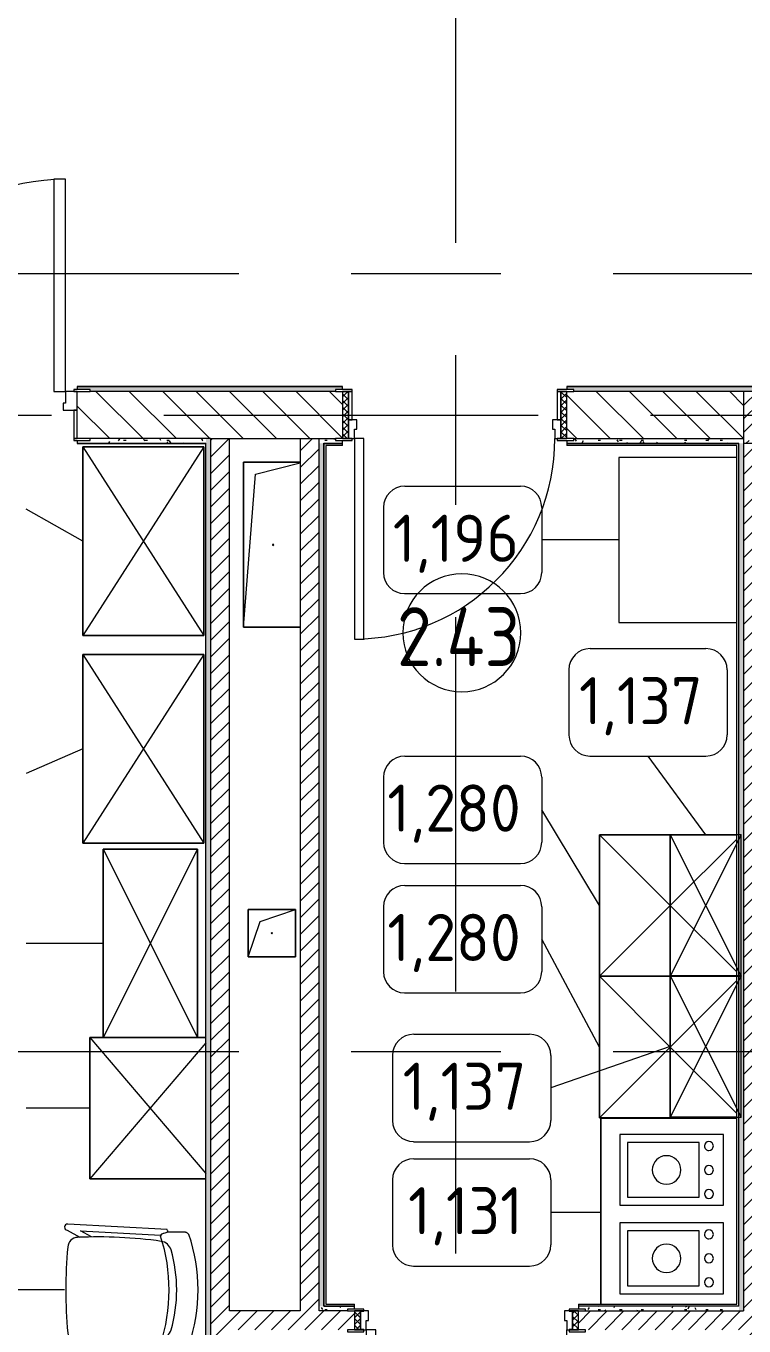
# Model space of a CAD drawing. Header units: millimetres. Extents: x 81566 to 292854, y -8553 to 29000.
# Drawn here: x 108887 to 111932, y 6636 to 12150 of the extents above; entities that cross this region are included whole.
import ezdxf

# ---------------------------------------------------------------- set-up
doc = ezdxf.new("R2010")
doc.units = ezdxf.units.MM
doc.linetypes.add('Осевая', pattern=[3175, 635, -476.25, 1587.5, -476.25])
for name, color, linetype, lineweight in [('A-AREA-IDEN', 7, 'Continuous', 9), ('A-DOOR', 7, 'Continuous', 9), ('A-DOOR-FRAM-2', 7, 'Continuous', 9), ('A-GENM', 7, 'Continuous', 9), ('A-WALL', 7, 'Continuous', 9), ('I-FURN-IDEN', 7, 'Continuous', 9), ('I-WALL', 7, 'Continuous', 9), ('P-SANR-FIXT', 7, 'Continuous', 9), ('P-SANR-FIXT-2', 7, 'Continuous', 13), ('Оси-2', 7, 'Осевая', 9)]:
    doc.layers.add(name, color=color, linetype=linetype, lineweight=lineweight)
for name, color, linetype, lineweight, true_color in [('A-DOOR-1', 7, 'Continuous', 9, 0xc0c0c0), ('A-DOOR-FRAM-1', 7, 'Continuous', 9, 0xc0c0c0), ('A-WALL-1', 9, 'Continuous', 9, 0x808080), ('A-WALL-FNSH-1', 9, 'Continuous', 9, 0x808080), ('I-FURN-1', 9, 'Continuous', 9, 0x808080)]:
    doc.layers.add(name, color=color, linetype=linetype, lineweight=lineweight, true_color=true_color)
doc.styles.add('GOST Common', font='GOST_Common.ttf', dxfattribs={"height": 200})
doc.styles.add('GOST Common_1', font='GOST_Common.ttf', dxfattribs={"width": 0.9, "height": 250})
pattern_1 = [(45, (0, 0), (-35.35534, 35.35534), [])]
pattern_2 = [(0, (0, 0), (121.92, 30.48), [10.058, -81.382, 10.058, -81.382, -487.68]), (0, (0, 0), (121.92, 30.48), [-182.88, 10.058, -172.822, 10.058, -81.382, -213.36]), (0, (0, 0), (121.92, 30.48), [-457.2, 10.058, -50.902, 10.058, -142.342]), (120, (45.72, 15.24), (-87.356454, 90.345817), [10.058, -81.382, 10.058, -81.382, -487.68]), (120, (45.72, 15.24), (-87.356454, 90.345817), [-182.88, 10.058, -172.822, 10.058, -81.382, -213.36]), (120, (45.72, 15.24), (-87.356454, 90.345817), [-457.2, 10.058, -50.902, 10.058, -142.342]), (240, (60.96, 76.2), (-34.563546, -120.825817), [10.058, -81.382, 10.058, -81.382, -487.68]), (240, (60.96, 76.2), (-34.563546, -120.825817), [-182.88, 10.058, -172.822, 10.058, -81.382, -213.36]), (240, (60.96, 76.2), (-34.563546, -120.825817), [-457.2, 10.058, -50.902, 10.058, -142.342])]

# ---------------------------------------------------------------- blocks, each defined once
blk = doc.blocks.new('110_Дверь_СКБ_2Ст - Д-2а_л_ Из коридора на лестницу-32216062-План расстановки мебели и оборудования 2 этажа в осях 23-33')
at = {"layer": 'A-DOOR-1'}
for p, q in [((662.5, 1000), (612.5, 1000)), ((612.5, 1000), (612.5, 100)), ((662.5, 100), (662.5, 1000)), ((-637.5, 500), (-637.5, 100)), ((-587.5, 500), (-637.5, 500)), ((-587.5, 100), (-587.5, 500)), ((-637.5, 100), (-587.5, 100)), ((612.5, 100), (662.5, 100))]:
    blk.add_line(p, q, dxfattribs=at)
for centre, radius, start, end in [((662.5, 100), 900, 90, 180), ((-637.5, 100), 400, 360, 90)]:
    blk.add_arc(centre, radius, start, end, dxfattribs=at)
at = {"layer": 'A-DOOR-FRAM-1'}
for p, q in [((-672.5, 108), (-742.5, 108)), ((-742.5, 108), (-742.5, 100)), ((-742.5, 100), (-672.5, 100)), ((-637.5, 100), (-687.5, 100)), ((-687.5, 100), (-687.5, 20)), ((-672.5, 100), (-672.5, 108)), ((-637.5, 50), (-637.5, 100)), ((662.5, 100), (662.5, 50)), ((712.5, 100), (662.5, 100)), ((767.5, 108), (697.5, 108)), ((697.5, 108), (697.5, 100)), ((697.5, 100), (767.5, 100)), ((712.5, 20), (712.5, 100)), ((767.5, 100), (767.5, 108)), ((-687.5, 20), (-627.5, 20)), ((-672.5, 20), (-687.5, 20)), ((-687.5, 20), (-687.5, -100)), ((-672.5, -100), (-672.5, 20)), ((-627.5, 50), (-637.5, 50)), ((-627.5, 20), (-627.5, 50)), ((662.5, 50), (652.5, 50)), ((652.5, 50), (652.5, 20)), ((652.5, 20), (712.5, 20)), ((712.5, 20), (697.5, 20)), ((697.5, 20), (697.5, -100)), ((712.5, -100), (712.5, 20)), ((-672.5, -100), (-742.5, -100)), ((-742.5, -100), (-742.5, -108)), ((-742.5, -108), (-672.5, -108)), ((-687.5, -100), (-672.5, -100)), ((-672.5, -108), (-672.5, -100)), ((697.5, -100), (712.5, -100)), ((767.5, -100), (697.5, -100)), ((697.5, -100), (697.5, -108)), ((697.5, -108), (767.5, -108)), ((767.5, -108), (767.5, -100))]:
    blk.add_line(p, q, dxfattribs=at)
blk = doc.blocks.new('110_Дверь_СКБ_1Ст_Внутренняя1 - Д-8 950x2100h_охрана-31784688-План расстановки мебели и оборудования 2 этажа в осях 23-33')
at = {"layer": 'A-DOOR'}
h = blk.add_hatch(dxfattribs=at)
h.set_pattern_fill('FP_6', color=256, style=0, pattern_type=2)
h.set_pattern_definition([(135, (1826.41, 164.685), (-14.14214, -14.14214), []), (225, (1826.41, 164.685), (14.14214, -14.14214), [])])
h.paths.add_polyline_path([(487.5, 100), (462.5, 100), (462.5, -100), (487.5, -100)])
at = {"layer": 'A-DOOR-FRAM-2'}
h = blk.add_hatch(dxfattribs=at)
h.set_pattern_fill('FP_7', color=256, style=0, pattern_type=2)
h.set_pattern_definition([(45, (-296.384, 164.685), (-14.1421, 14.1421), []), (135, (-296.384, 164.685), (-14.1421, -14.1421), [])])
h.paths.add_polyline_path([(-437.5, 100), (-462.5, 100), (-462.5, -100), (-437.5, -100)])
at = {"layer": 'A-DOOR-1'}
for p, q in [((437.5, 950), (397.5, 950)), ((397.5, 950), (397.5, 100)), ((437.5, 100), (437.5, 950)), ((397.5, 100), (437.5, 100))]:
    blk.add_line(p, q, dxfattribs=at)
blk.add_arc((437.5, 100), 850, 90, 180, dxfattribs=at)
at = {"layer": 'A-DOOR-FRAM-1'}
for p, q in [((-422.5, 108), (-492.5, 108)), ((-492.5, 108), (-492.5, 100)), ((-492.5, 100), (-422.5, 100)), ((-437.5, 100), (-462.5, 100)), ((-462.5, 100), (-462.5, -100)), ((-412.5, 100), (-437.5, 100)), ((-437.5, 100), (-437.5, 20)), ((-437.5, -100), (-437.5, 100)), ((-422.5, 100), (-437.5, 100)), ((-437.5, 100), (-437.5, 99)), ((-437.5, 99), (-422.5, 99)), ((-422.5, 100), (-422.5, 108)), ((-422.5, 99), (-422.5, 100)), ((-412.5, 60), (-412.5, 100)), ((-402.5, 60), (-412.5, 60)), ((-402.5, 20), (-402.5, 60)), ((437.5, 60), (427.5, 60)), ((427.5, 60), (427.5, 20)), ((437.5, 100), (437.5, 60)), ((462.5, 100), (437.5, 100)), ((517.5, 108), (447.5, 108)), ((447.5, 108), (447.5, 100)), ((462.5, 100), (447.5, 100)), ((447.5, 100), (447.5, 99)), ((447.5, 100), (517.5, 100)), ((447.5, 99), (462.5, 99)), ((462.5, 20), (462.5, 100)), ((487.5, 100), (462.5, 100)), ((462.5, 100), (462.5, -100)), ((462.5, 99), (462.5, 100)), ((487.5, -100), (487.5, 100)), ((517.5, 100), (517.5, 108)), ((-437.5, 20), (-402.5, 20)), ((-422.5, 20), (-437.5, 20)), ((-437.5, 20), (-437.5, -100)), ((-422.5, -100), (-422.5, 20)), ((427.5, 20), (462.5, 20)), ((462.5, 20), (447.5, 20)), ((447.5, 20), (447.5, -100)), ((462.5, -100), (462.5, 20)), ((-422.5, -100), (-492.5, -100)), ((-492.5, -100), (-492.5, -108)), ((-492.5, -108), (-422.5, -108)), ((-462.5, -100), (-437.5, -100)), ((-437.5, -100), (-422.5, -100)), ((-422.5, -108), (-422.5, -100)), ((447.5, -100), (462.5, -100)), ((517.5, -100), (447.5, -100)), ((447.5, -100), (447.5, -108)), ((447.5, -108), (517.5, -108)), ((462.5, -100), (487.5, -100)), ((517.5, -108), (517.5, -100))]:
    blk.add_line(p, q, dxfattribs=at)
blk = doc.blocks.new('110_Дверь_СКБ_1Ст_Внутренняя1 - Д-8 950x2100h_охрана-32224770-План расстановки мебели и оборудования 2 этажа в осях 23-33')
at = {"layer": 'A-DOOR'}
h = blk.add_hatch(dxfattribs=at)
h.set_pattern_fill('FP_15', color=256, style=0, pattern_type=2)
h.set_pattern_definition([(135, (1826.41, 104.685), (-14.14214, -14.14214), []), (225, (1826.41, 104.685), (14.14214, -14.14214), [])])
h.paths.add_polyline_path([(487.5, 40), (462.5, 40), (462.5, -40), (487.5, -40)])
at = {"layer": 'A-DOOR-FRAM-2'}
h = blk.add_hatch(dxfattribs=at)
h.set_pattern_fill('FP_16', color=256, style=0, pattern_type=2)
h.set_pattern_definition([(45, (-296.384, 104.685), (-14.1421, 14.1421), []), (135, (-296.384, 104.685), (-14.1421, -14.1421), [])])
h.paths.add_polyline_path([(-437.5, 40), (-462.5, 40), (-462.5, -40), (-437.5, -40)])
at = {"layer": 'A-DOOR-1'}
for p, q in [((437.5, 890), (397.5, 890)), ((397.5, 890), (397.5, 40)), ((437.5, 40), (437.5, 890)), ((397.5, 40), (437.5, 40))]:
    blk.add_line(p, q, dxfattribs=at)
blk.add_arc((437.5, 40), 850, 90, 180, dxfattribs=at)
at = {"layer": 'A-DOOR-FRAM-1'}
for p, q in [((-422.5, 48), (-492.5, 48)), ((-492.5, 48), (-492.5, 40)), ((-492.5, 40), (-422.5, 40)), ((-437.5, 40), (-462.5, 40)), ((-462.5, 40), (-462.5, -40)), ((-412.5, 40), (-437.5, 40)), ((-437.5, 40), (-437.5, -40)), ((-437.5, -40), (-437.5, 40)), ((-422.5, 40), (-437.5, 40)), ((-437.5, 40), (-437.5, 39)), ((-437.5, 39), (-422.5, 39)), ((-422.5, 40), (-422.5, 48)), ((-422.5, 39), (-422.5, 40)), ((-412.5, 0), (-412.5, 40)), ((-402.5, 0), (-412.5, 0)), ((-402.5, -40), (-402.5, 0)), ((437.5, 0), (427.5, 0)), ((427.5, 0), (427.5, -40)), ((437.5, 40), (437.5, 0)), ((462.5, 40), (437.5, 40)), ((517.5, 48), (447.5, 48)), ((447.5, 48), (447.5, 40)), ((462.5, 40), (447.5, 40)), ((447.5, 40), (447.5, 39)), ((447.5, 40), (517.5, 40)), ((447.5, 39), (462.5, 39)), ((462.5, -40), (462.5, 40)), ((487.5, 40), (462.5, 40)), ((462.5, 40), (462.5, -40)), ((462.5, 39), (462.5, 40)), ((487.5, -40), (487.5, 40)), ((517.5, 40), (517.5, 48)), ((-422.5, -40), (-492.5, -40)), ((-492.5, -40), (-492.5, -48)), ((-492.5, -48), (-422.5, -48)), ((-462.5, -40), (-437.5, -40)), ((-422.5, -39), (-437.5, -39)), ((-437.5, -39), (-437.5, -40)), ((-437.5, -40), (-402.5, -40)), ((-437.5, -40), (-422.5, -40)), ((-422.5, -40), (-422.5, -39)), ((-422.5, -48), (-422.5, -40)), ((427.5, -40), (462.5, -40)), ((462.5, -39), (447.5, -39)), ((447.5, -39), (447.5, -40)), ((447.5, -40), (462.5, -40)), ((517.5, -40), (447.5, -40)), ((447.5, -40), (447.5, -48)), ((447.5, -48), (517.5, -48)), ((462.5, -40), (462.5, -39)), ((462.5, -40), (487.5, -40)), ((517.5, -48), (517.5, -40))]:
    blk.add_line(p, q, dxfattribs=at)
blk = doc.blocks.new('GM_Отверстие прямоугольное _в плите_ - Отверстие-21985682-План расстановки мебели и оборудования 2 этажа в осях 23-33')
at = {"layer": 'A-GENM'}
for p, q in [((-125, -350), (-125, 350)), ((-125, 350), (115, 350)), ((115, 350), (-125, 350)), ((-125, 350), (-125, -350)), ((-75, 300), (115, 347.5)), ((-125, -350), (-75, 300)), ((115, -350), (-125, -350)), ((-125, -350), (115, -350))]:
    blk.add_line(p, q, dxfattribs=at)
for start, end in [(360, 180), (180, 360)]:
    blk.add_arc((0, 0), 2.5, start, end, dxfattribs=at)
blk = doc.blocks.new('GM_Отверстие прямоугольное _в плите_ - Отверстие-21604341-План расстановки мебели и оборудования 2 этажа в осях 23-33')
at = {"layer": 'A-GENM'}
for p, q in [((-100, -100), (-100, 100)), ((-100, 100), (100, 100)), ((100, 100), (-100, 100)), ((-100, 100), (-100, -100)), ((-50, 50), (100, 100)), ((100, 100), (100, -100)), ((100, -100), (100, 100)), ((-100, -100), (-50, 50)), ((100, -100), (-100, -100)), ((-100, -100), (100, -100))]:
    blk.add_line(p, q, dxfattribs=at)
for start, end in [(360, 180), (180, 360)]:
    blk.add_arc((0, 0), 2.5, start, end, dxfattribs=at)
blk = doc.blocks.new('Шкаф параметрический - 1_162-25590071-План расстановки мебели и оборудования 2 этажа в осях 23-33')
at = {"layer": 'I-FURN-1'}
for p, q in [((0, 0), (800, -512)), ((0, -512), (800, 0)), ((800, 0), (0, 0)), ((0, 0), (0, -512)), ((0, -512), (0, 0)), ((0, 0), (800, 0)), ((800, -512), (800, 0)), ((800, 0), (800, -512)), ((0, -512), (800, -512)), ((800, -512), (0, -512))]:
    blk.add_line(p, q, dxfattribs=at)
blk = doc.blocks.new('Шкаф параметрический - 1_158А-25590435-План расстановки мебели и оборудования 2 этажа в осях 23-33')
at = {"layer": 'I-FURN-1'}
for p, q in [((0, 0), (800, -400)), ((0, -400), (800, 0)), ((800, 0), (0, 0)), ((0, 0), (0, -400)), ((0, -400), (0, 0)), ((0, 0), (799.3, 0)), ((800, -400), (800, 0)), ((800, 0), (800, -400)), ((0, -400), (800, -400)), ((799.3, -400), (0, -400))]:
    blk.add_line(p, q, dxfattribs=at)
blk = doc.blocks.new('Шкаф параметрический - 1_275-25590729-План расстановки мебели и оборудования 2 этажа в осях 23-33')
at = {"layer": 'I-FURN-1'}
for p, q in [((0, -512), (576.6, -20)), ((0, -20), (0, -55.3)), ((0, -55.3), (0, -20)), ((23.4, -20), (600, -512)), ((600, -512), (600, -20)), ((600, -20), (600, -512)), ((0, -55.3), (0, -455.3)), ((0, -455.3), (0, -55.3)), ((0, -455.3), (0, -512)), ((0, -512), (0, -455.3)), ((0, -512), (600, -512)), ((600, -512), (0, -512))]:
    blk.add_line(p, q, dxfattribs=at)
blk = doc.blocks.new('Chair_1 noor 78578 - 1_1-25531733-План расстановки мебели и оборудования 2 этажа в осях 23-33')
at = {"layer": 'I-FURN-1'}
for p, q in [((-130.5, 405.7), (-130.5, 344.8)), ((359.1, 344.8), (359.1, 405.7)), ((-141.2, 329.7), (-165.1, -92)), ((-136.5, -37.1), (-117.3, 302)), ((345.9, 302), (365.1, -37.1)), ((393.7, -92), (369.8, 329.7)), ((-110.2, 8.6), (-136.5, -37.1)), ((365.1, -37.1), (338.8, 8.6)), ((-139.7, -93.5), (-108.8, -39.9)), ((337.4, -39.9), (368.3, -93.5))]:
    blk.add_line(p, q, dxfattribs=at)
for centre, radius, start, end in [((114.3, -271.9), 732.8, 71.3174, 108.6833), ((114.3, -279.3), 660.4, 111.7, 112.7563), ((-37.4, 344.8), 93.1, 180, 204.9864), ((-37.4, 344.8), 93.1, 186.4785, 204.9864), ((114.3, -408), 746, 71.9445, 107.8276), ((-41.4, 297.5), 50.8, 106.1735, 171.9659), ((114.3, -239.2), 609.6, 73.8265, 106.1735), ((270, 297.5), 50.8, 8.0341, 73.8265), ((266, 344.8), 93.1, 334.477, 360), ((266, 344.8), 93.1, 335.0136, 353.5215), ((114.3, -279.3), 660.4, 67.2437, 68.3), ((-116, 308.2), 6.35, 204.9864, 258.4091), ((-116, 308.2), 6.35, 204.9864, 287.8276), ((1798.9, 37.7), 1909.3, 171.9659, 182.6261), ((-1570.3, 37.7), 1909.3, 357.3739, 8.0341), ((344.3, 307.4), 6.35, 281.4186, 334.477), ((344.6, 308.2), 6.35, 281.5909, 335.0136), ((1798.9, 37.7), 1909.3, 180.8761, 182.3307), ((-1570.3, 37.7), 1909.3, 357.6693, 359.1239), ((-64, -47.7), 44.5, 182.6261, 265.0912), ((292.6, -47.7), 44.4, 275.9396, 357.3739), ((-152.4, -92.7), 12.7, 176.75, 356.75), ((114.8, 2033.8), 2133.6, 265.0912, 274.9044), ((381, -92.7), 12.7, 183.25, 3.25)]:
    blk.add_arc(centre, radius, start, end, dxfattribs=at)
for points in [[(-120.4, 422.3), (-122, 420.8), (-124.7, 417.8), (-127.8, 413.5), (-129.8, 409.4), (-130.4, 406.9), (-130.5, 405.7)], [(359.1, 405.7), (359, 406.9), (358.4, 409.4), (356.4, 413.5), (353.3, 417.8), (350.6, 420.8), (349, 422.3)]]:
    blk.add_open_spline(points, degree=3, dxfattribs=at)
blk = doc.blocks.new('Стол базовый прямоугольный - 1_196-V91-План расстановки мебели и оборудования 2 этажа в осях 23-33')
at = {"layer": 'I-FURN-1'}
for p, q in [((350, 250), (-350, 250)), ((-350, 250), (-350, -249.9)), ((350, -249.9), (350, 250))]:
    blk.add_line(p, q, dxfattribs=at)
blk = doc.blocks.new('Шкаф параметрический - 1_280-V97-План расстановки мебели и оборудования 2 этажа в осях 23-33')
at = {"layer": 'I-FURN-1'}
for p, q in [((0, 581.7), (0, 300)), ((0, 300), (0, 581.7)), ((18.3, 581.7), (300, 300)), ((300, 300), (581.7, 581.7)), ((600, 300), (600, 581.7)), ((600, 581.7), (600, 300)), ((0, 0), (300, 300)), ((0, 300), (0, 0)), ((0, 0), (0, 300)), ((300, 300), (600, 0)), ((600, 0), (600, 300)), ((600, 300), (600, 0)), ((0, 0), (600, 0)), ((600, 0), (0, 0))]:
    blk.add_line(p, q, dxfattribs=at)
blk = doc.blocks.new('Шкаф параметрический - 1_137-V98-План расстановки мебели и оборудования 2 этажа в осях 23-33')
at = {"layer": 'I-FURN-1'}
for p, q in [((0, 0), (600, 300)), ((0, 300), (600, 0)), ((600, 300), (0, 300)), ((0, 300), (0, 0)), ((0, 0), (0, 281.7)), ((600, 0), (600, 300)), ((600, 281.7), (600, 0)), ((0, 0), (600, 0)), ((598.1, 0), (0, 0)), ((600, 0), (598.1, 0))]:
    blk.add_line(p, q, dxfattribs=at)
blk = doc.blocks.new('Шкаф параметрический - 1_137-V99-План расстановки мебели и оборудования 2 этажа в осях 23-33')
at = {"layer": 'I-FURN-1'}
for p, q in [((0, 0), (600, 300)), ((0, 300), (600, 0)), ((600, 300), (0, 300)), ((0, 300), (0, 0)), ((0, 0), (0, 281.7)), ((600, 0), (600, 300)), ((600, 281.7), (600, 0)), ((0, 0), (600, 0)), ((1.9, 0), (0, 0)), ((600, 0), (1.9, 0))]:
    blk.add_line(p, q, dxfattribs=at)
blk = doc.blocks.new('Шкаф параметрический - 1_280-V100-План расстановки мебели и оборудования 2 этажа в осях 23-33')
at = {"layer": 'I-FURN-1'}
for p, q in [((0, 581.7), (0, 300)), ((0, 300), (0, 581.7)), ((18.3, 581.7), (300, 300)), ((300, 300), (581.7, 581.7)), ((600, 0), (600, 581.7)), ((600, 581.7), (600, 0)), ((0, 0), (300, 300)), ((0, 300), (0, 0)), ((0, 0), (0, 300)), ((300, 300), (600, 0)), ((0, 0), (600, 0)), ((600, 0), (0, 0))]:
    blk.add_line(p, q, dxfattribs=at)
blk = doc.blocks.new('Мойка кухонная - Мойка Steel Hammer SH R 5151 GLOWE-25557159-План расстановки мебели и оборудования 2 этажа в осях 23-33')
at = {"layer": 'P-SANR-FIXT'}
for p, q in [((150, 0), (-150, 0)), ((-150, 0), (-150, -440)), ((150, -440), (150, 0)), ((116.1, -102.3), (-116.6, -102.3)), ((-116.6, -102.3), (-116.6, -406.4)), ((116.1, -406.4), (116.1, -102.3)), ((-150, -440), (150, -440)), ((-116.6, -406.4), (116.1, -406.4))]:
    blk.add_line(p, q, dxfattribs=at)
for centre, radius, start, end in [((-101.6, -61.9), 19, 90, 180), ((-101.6, -61.9), 19, 360, 90), ((0, -61.9), 19, 360, 180), ((101.6, -61.9), 19.1, 360, 180), ((-101.6, -61.9), 19, 180, 270), ((-101.6, -61.9), 19.1, 270, 360), ((0, -61.9), 19, 180, 360), ((101.6, -61.9), 19.1, 180, 360), ((0, -241.3), 60.5, 360, 180), ((0, -241.3), 60.5, 180, 360)]:
    blk.add_arc(centre, radius, start, end, dxfattribs=at)
blk = doc.blocks.new('Марка_Мебель - В прямоуг_Balcon_Марка-25523697-План расстановки мебели и оборудования 2 этажа в осях 23-33')
at = {"layer": 'I-FURN-IDEN'}
for p, q in [((-2.455, 2.278), (2.455, 2.278)), ((-3.355, 1.378), (-3.355, -1.384)), ((3.355, 1.378), (3.355, -1.378)), ((-2.461, -2.278), (2.455, -2.278))]:
    blk.add_line(p, q, dxfattribs=at)
for centre, radius, start, end in [((-2.455, 1.378), 0.9, 90, 180), ((2.455, 1.378), 0.9, 0, 90), ((-2.461, -1.384), 0.893, 180, 270), ((2.455, -1.378), 0.9, 270, 0)]:
    blk.add_arc(centre, radius, start, end, dxfattribs=at)
blk = doc.blocks.new('Марка_Помещения - Номер-25198446-План расстановки мебели и оборудования 2 этажа в осях 23-33')
at = {"layer": 'A-AREA-IDEN'}
for start, end in [(360, 180), (180, 360)]:
    blk.add_arc((0, 0), 2.5, start, end, dxfattribs=at)

msp = doc.modelspace()

# ---------------------------------------------------------------- hatches: boundary and pattern name
at = {"layer": 'I-WALL'}
h = msp.add_hatch(dxfattribs=at)
h.set_pattern_fill('FP_41', color=256, style=0, pattern_type=2)
h.set_pattern_definition(pattern_2)
h.paths.add_polyline_path([(120778, 10600), (121190, 10600), (121189, 10620), (111180, 10620), (111180, 10608), (111210, 10608), (111210, 10600), (119330, 10600)])
h.paths.add_polyline_path([(110200, 10600), (110200, 10608), (110230, 10608), (110230, 10620), (109105, 10620), (109105, 10608), (109160, 10608), (109160, 10600)])
h.paths.add_polyline_path([(107650, 10600), (107650, 10608), (107705, 10608), (107705, 10620), (105095, 10620), (105095, 10608), (105125, 10608), (105125, 10600), (107130, 10600)])
h.paths.add_polyline_path([(102672.5, 10600), (103615, 10600), (103615, 10608), (103645, 10608), (103645, 10620), (100809, 10620), (100809, 10600), (102025.8, 10600)])
h = msp.add_hatch(dxfattribs=at)
h.set_pattern_fill('FP_4', color=256, style=0, pattern_type=2)
h.set_pattern_definition([(135, (0, 0), (-70.71068, -70.71068), [])])
h.paths.add_polyline_path([(120778, 10400), (121210, 10400), (121210, 10600), (119330, 10600), (119330, 10400)])
h.paths.add_polyline_path([(111930, 10400), (111930, 10600), (111180, 10600), (111180, 10400), (111210, 10400)])
h.paths.add_polyline_path([(109105, 10400), (110230, 10400), (110230, 10600), (109105, 10600), (109105, 10520)])
h.paths.add_polyline_path([(107650, 10400), (107705, 10400), (107705, 10600), (107350, 10600), (107350, 10400)])
h = msp.add_hatch(dxfattribs=at)
h.set_pattern_fill('FP_2', color=256, style=0, pattern_type=2)
h.set_pattern_definition([(45, (0, 0), (-57.024626, 57.024626), []), (45, (57.025, 0), (-57.024626, 57.024626), [100.806, -20.161, 3.353, -16.808])])
h.paths.add_polyline_path([(119250, 10380), (119330, 10380), (119330, 10600), (111930, 10600), (111930, 10380), (118191.5, 10380)])
h = msp.add_hatch(dxfattribs=at)
h.set_pattern_fill('FP_41', color=256, style=0, pattern_type=2)
h.set_pattern_definition(pattern_2)
h.paths.add_polyline_path([(109650, 10380), (109650, 10400), (109160, 10400), (109160, 10392), (109105, 10392), (109105, 10380), (109160, 10380)])
h.paths.add_polyline_path([(107650, 10380), (107705, 10380), (107705, 10392), (107650, 10392), (107650, 10400), (107350, 10400), (107350, 10380), (107370, 10380)])
h = msp.add_hatch(dxfattribs=at)
h.set_pattern_fill('FP_41', color=256, style=0, pattern_type=2)
h.set_pattern_definition(pattern_2)
h.paths.add_polyline_path([(109650, 150), (109670, 150), (109669.7, 3700), (109662, 3700), (109662, 3755), (109650, 3755), (109650, 170)])
h.paths.add_polyline_path([(109650, 5155), (109662, 5155), (109662, 5210), (109670, 5210), (109670, 10400), (109650, 10400), (109650, 5175)])
h = msp.add_hatch(dxfattribs=at)
h.set_pattern_fill('FP_5', color=256, style=0, pattern_type=2)
h.set_pattern_definition(pattern_1)
h.paths.add_polyline_path([(109750, 100), (109749, 3755), (109670, 3755), (109670, 100)])
h.paths.add_polyline_path([(109749, 5155), (109750, 5155), (109750, 10400), (109670, 10400), (109670, 5155), (109720, 5155)])
h = msp.add_hatch(dxfattribs=at)
h.set_pattern_fill('FP_5', color=256, style=0, pattern_type=2)
h.set_pattern_definition(pattern_1)
h.paths.add_polyline_path([(110050, 6700), (110130, 6700), (110130, 10400), (110050, 10400), (110050, 7177.1)])
h = msp.add_hatch(dxfattribs=at)
h.set_pattern_fill('FP_41', color=256, style=0, pattern_type=2)
h.set_pattern_definition(pattern_2)
h.paths.add_polyline_path([(111910, 10380), (111930, 10380), (111930, 10400), (111210, 10399.2), (111210, 10392), (111180, 10392), (111180, 10380), (111210, 10380)])
h.paths.add_polyline_path([(110230, 10380), (110230, 10392), (110200, 10392.5), (110200, 10400), (110130, 10400), (110130, 10380), (110200, 10380)])
h = msp.add_hatch(dxfattribs=at)
h.set_pattern_fill('FP_41', color=256, style=0, pattern_type=2)
h.set_pattern_definition(pattern_2)
h.paths.add_polyline_path([(110130, 6720), (110150, 6720), (110150, 10380), (110130, 10380), (110130, 7177.1)])
h = msp.add_hatch(dxfattribs=at)
h.set_pattern_fill('FP_41', color=256, style=0, pattern_type=2)
h.set_pattern_definition(pattern_2)
h.paths.add_polyline_path([(111910, 6700), (111930, 6700), (111930, 10380), (111910, 10379), (111910, 6720)])
h = msp.add_hatch(dxfattribs=at)
h.set_pattern_fill('FP_5', color=256, style=0, pattern_type=2)
h.set_pattern_definition(pattern_1)
h.paths.add_polyline_path([(112010, 5400), (112010, 10380), (111930, 10380), (111930, 5400)])
h = msp.add_hatch(dxfattribs=at)
h.set_pattern_fill('FP_5', color=256, style=0, pattern_type=2)
h.set_pattern_definition(pattern_1)
h.paths.add_polyline_path([(111725.2, 6620), (111930, 6620), (111930, 6700), (111230, 6700), (111230, 6620), (111260, 6620)])
h.paths.add_polyline_path([(110250, 6620), (110280, 6620), (110280, 6700), (109750, 6700), (109750, 6620), (109785.4, 6620)])
h = msp.add_hatch(dxfattribs=at)
h.set_pattern_fill('FP_41', color=256, style=0, pattern_type=2)
h.set_pattern_definition(pattern_2)
h.paths.add_polyline_path([(111910, 6700), (111910, 6720), (111230, 6720), (111230, 6708), (111260, 6708), (111260, 6700), (111886.9, 6700)])
h.paths.add_polyline_path([(110130, 6700), (110250, 6700), (110250, 6708), (110280, 6708), (110280, 6720), (110130, 6720)])

# ---------------------------------------------------------------- linework, layer by layer
at = {"layer": 'A-WALL'}
for p, q in [((121190, 10620), (111180, 10620)), ((111930, 10600), (111930, 6700)), ((109670, 10400), (109160, 10400)), ((109650, 5155), (109650, 10380)), ((109670, 10400), (109670, 5210)), ((110130, 10400), (110200, 10400)), ((110130, 6700), (110130, 10400)), ((111210, 10400), (111930, 10400)), ((111910, 6720), (111910, 10380)), ((110250, 6700), (110130, 6700)), ((110150, 6720), (110280, 6720)), ((111260, 6700), (111930, 6700))]:
    msp.add_line(p, q, dxfattribs=at)
at = {"layer": 'A-WALL-1'}
for p, q in [((110230, 10620), (109105, 10620)), ((109105, 10620), (109105, 10608)), ((110200, 10600), (109160, 10600)), ((110230, 10608), (110230, 10620)), ((111180, 10620), (111180, 10608)), ((121210, 10600), (111210, 10600)), ((109105, 10392), (109105, 10380)), ((109105, 10380), (109650, 10380)), ((109670, 10400), (110130, 10400)), ((109750, 6700), (109750, 10400)), ((110050, 10400), (110050, 6700)), ((110150, 10380), (110230, 10380)), ((110150, 6720), (110150, 10380)), ((110230, 10380), (110230, 10392)), ((111180, 10392), (111180, 10380)), ((111180, 10380), (111910, 10380)), ((111930, 10380), (119250, 10380)), ((110050, 6700), (109750, 6700)), ((110280, 6708), (110280, 6720)), ((111910, 6720), (111230, 6720)), ((111230, 6720), (111230, 6708))]:
    msp.add_line(p, q, dxfattribs=at)
at = {"layer": 'A-WALL-FNSH-1'}
for p, q in [((110230, 10621), (109105, 10621)), ((109105, 10621), (109105, 10620)), ((110230, 10620), (110230, 10621)), ((121189, 10621), (111180, 10621)), ((111180, 10621), (111180, 10620)), ((109105, 10380), (109105, 10379)), ((109105, 10379), (109649, 10379)), ((109649, 10379), (109649, 5155)), ((110151, 10379), (110230, 10379)), ((110151, 6721), (110151, 10379)), ((111180, 10379), (111909, 10379)), ((111909, 10379), (111909, 6721)), ((110280, 6721), (110151, 6721)), ((111909, 6721), (111230, 6721))]:
    msp.add_line(p, q, dxfattribs=at)
at = {"layer": 'I-FURN-1'}
for p, q in [((111901, 7518.2), (111324.4, 7518.2)), ((111324.4, 7518.2), (111324.4, 6729)), ((111324.4, 6729), (111324.4, 7518.2)), ((111324.4, 7518.2), (111901, 7518.2))]:
    msp.add_line(p, q, dxfattribs=at)
at = {"layer": 'I-FURN-IDEN'}
for p, q in [((109128.8, 9964.6), (108887.4, 10100.9)), ((111401.1, 9970.2), (111074.1, 9970.2)), ((109128.8, 9084.6), (108887.4, 8979.2)), ((111769.3, 8719.6), (111524.8, 9053.5)), ((111319.3, 8419.6), (111074.1, 8825.8)), ((111319.3, 7819.6), (111074.1, 8277)), ((109214.7, 8259.3), (108887.4, 8259.3)), ((111619.3, 7821.5), (111112.5, 7645.9)), ((109158, 7560), (108887.4, 7560)), ((111324.4, 7118.2), (111112.5, 7118.2)), ((109050.7, 6789.4), (108675, 6789.4))]:
    msp.add_line(p, q, dxfattribs=at)
at = {"layer": 'I-WALL'}
for p, q in [((110230, 10371), (110159, 10371)), ((110159, 10371), (110159, 6729)), ((110230, 10371), (110230, 10380)), ((111180, 10380), (111180, 10371)), ((111901, 10371), (111180, 10371)), ((111901, 6729), (111901, 10371)), ((110159, 6729), (110280, 6729)), ((110280, 6720), (110280, 6729)), ((111230, 6729), (111901, 6729)), ((111230, 6729), (111230, 6720))]:
    msp.add_line(p, q, dxfattribs=at)
at = {"layer": 'Оси-2'}
for p, q in [((110710, 593.7), (110710, 19528.3)), ((84865.6, 11100), (120319, 11100)), ((86135.6, 10500), (120319, 10500)), ((84865.6, 7800), (122760, 7800))]:
    msp.add_line(p, q, dxfattribs=at)

# ---------------------------------------------------------------- block references
at = {"layer": 'A-AREA-IDEN', "xscale": 99.99999999999993, "yscale": 99.99999999999993, "zscale": 99.99999999999993}
msp.add_blockref('Марка_Помещения - Номер-25198446-План расстановки мебели и оборудования 2 этажа в осях 23-33', (110735.3, 9576.4), dxfattribs=at)
at = {"layer": 'A-DOOR-1'}
msp.add_blockref('110_Дверь_СКБ_2Ст - Д-2а_л_ Из коридора на лестницу-32216062-План расстановки мебели и оборудования 2 этажа в осях 23-33', (108392.5, 10500), dxfattribs=at)
at = {"layer": 'A-DOOR-1', "rotation": 180}
for name, p in [('110_Дверь_СКБ_1Ст_Внутренняя1 - Д-8 950x2100h_охрана-31784688-План расстановки мебели и оборудования 2 этажа в осях 23-33', (110717.5, 10500)), ('110_Дверь_СКБ_1Ст_Внутренняя1 - Д-8 950x2100h_охрана-32224770-План расстановки мебели и оборудования 2 этажа в осях 23-33', (110767.5, 6660))]:
    msp.add_blockref(name, p, dxfattribs=at)
at = {"layer": 'A-GENM'}
for name, p in [('GM_Отверстие прямоугольное _в плите_ - Отверстие-21985682-План расстановки мебели и оборудования 2 этажа в осях 23-33', (109935, 9949.6)), ('GM_Отверстие прямоугольное _в плите_ - Отверстие-21604341-План расстановки мебели и оборудования 2 этажа в осях 23-33', (109930, 8302.4))]:
    msp.add_blockref(name, p, dxfattribs=at)
at = {"layer": 'I-FURN-1'}
for name, p, rotation in [('Шкаф параметрический - 1_162-25590071-План расстановки мебели и оборудования 2 этажа в осях 23-33', (109640.8, 10364.6), 270.0000000000006), ('Стол базовый прямоугольный - 1_196-V91-План расстановки мебели и оборудования 2 этажа в осях 23-33', (111651.1, 9970.2), 90), ('Шкаф параметрический - 1_162-25590071-План расстановки мебели и оборудования 2 этажа в осях 23-33', (109640.8, 9484.6), 270.0000000000006), ('Шкаф параметрический - 1_280-V97-План расстановки мебели и оборудования 2 этажа в осях 23-33', (111319.3, 8719.6), 269.9999999999994), ('Шкаф параметрический - 1_137-V98-План расстановки мебели и оборудования 2 этажа в осях 23-33', (111619.3, 8719.6), 269.9999999999994), ('Шкаф параметрический - 1_158А-25590435-План расстановки мебели и оборудования 2 этажа в осях 23-33', (109614.7, 8659.3), 270.0000000000006), ('Шкаф параметрический - 1_280-V100-План расстановки мебели и оборудования 2 этажа в осях 23-33', (111319.3, 8119.6), 269.9999999999994), ('Шкаф параметрический - 1_137-V99-План расстановки мебели и оборудования 2 этажа в осях 23-33', (111619.3, 8121.5), 269.9999999999994), ('Шкаф параметрический - 1_275-25590729-План расстановки мебели и оборудования 2 этажа в осях 23-33', (109670, 7860), 270.0000000000006), ('Chair_1 noor 78578 - 1_1-25531733-План расстановки мебели и оборудования 2 этажа в осях 23-33', (109156.1, 6903.7), 269.9999999999994)]:
    msp.add_blockref(name, p, dxfattribs=dict(at, rotation=rotation))
at = {"layer": 'I-FURN-IDEN', "xscale": 99.99999999999993, "yscale": 99.99999999999993, "zscale": 99.99999999999993}
for p in [(110738.6, 9970.2), (111524.8, 9281.3), (110738.6, 8825.8), (110738.6, 8277), (110777, 7645.9), (110777, 7118.2)]:
    msp.add_blockref('Марка_Мебель - В прямоуг_Balcon_Марка-25523697-План расстановки мебели и оборудования 2 этажа в осях 23-33', p, dxfattribs=at)
at = {"layer": 'P-SANR-FIXT-2', "rotation": 269.9999999999999}
for p in [(111844.6, 7298.2), (111844.6, 6923.2)]:
    msp.add_blockref('Мойка кухонная - Мойка Steel Hammer SH R 5151 GLOWE-25557159-План расстановки мебели и оборудования 2 этажа в осях 23-33', p, dxfattribs=at)

# ---------------------------------------------------------------- texts
at = {"layer": 'A-AREA-IDEN', "insert": (110460.6, 9685), "char_height": 250, "width": 685.443, "attachment_point": 1, "style": 'GOST Common_1'}
msp.add_mtext('2.43', dxfattribs=at)
at = {"layer": 'I-FURN-IDEN', "char_height": 200, "attachment_point": 1, "style": 'GOST Common'}
for s, insert, width in [('1,196', (110442.6, 10077.3), 681.434), ('1,137', (111232.3, 9388.3), 673.417), ('1,280', (110419.6, 8932.8), 737.552), ('1,280', (110419.6, 8384.1), 737.552), ('1,137', (110484.5, 7753), 673.417), ('1,131', (110507.5, 7225.2), 617.299)]:
    msp.add_mtext(s, dxfattribs=dict(at, insert=insert, width=width))

doc.saveas('drawing.dxf')
